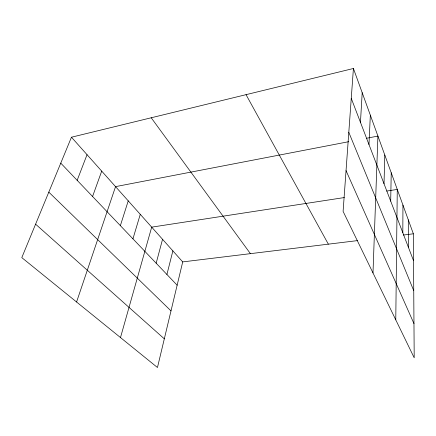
<?xml version="1.0" encoding="UTF-8"?>
<svg xmlns="http://www.w3.org/2000/svg" width="436" height="436" viewBox="0 0 436 436"><rect width="100%" height="100%" fill="white"/><g stroke="black" fill="none" stroke-linecap="round" stroke-linejoin="round"><path stroke-width="0.65" d="M402.82 232.759L402.951 205.1M395.774 319.866L397.272 189.431L386.683 191.055M390.694 201.154L391.228 172.77M384.018 183.752L384.792 155.02M372.993 272.947L377.919 136.076L366.66 138.245M368.976 144.534L370.338 115.169M360.458 122.342L362.196 92.699M353.416 68.49L343.099 211.395L414.2 357.809L413.361 233.805L353.416 68.49L71.455 137.215L21.8 257.622L157.461 367.51L182.711 261.905L71.455 137.215M166.917 274.473L172.874 250.88M156.17 263.202L162.546 239.31M120.489 337.562L151.695 227.145L344.342 197.557M132.942 238.835L140.272 214.343M120.363 225.646L128.239 200.86M76.578 301.995L115.545 186.63L348.778 141.689M92.568 196.489L101.708 171.119M77.161 180.33L87.037 154.676M182.711 261.905L357.596 240.601M403.316 235.031L413.361 233.805M35.594 224.175L164.318 338.832M48.81 192.129L170.999 310.89M60.768 163.129L177.141 285.204M151.216 117.775L250.422 253.659M246.04 94.661L328.346 244.165M346.042 170.618L413.971 323.616M348.805 132.337L413.748 290.676M351.258 98.356L413.546 260.712M408.309 219.869L408.341 247.152"/></g></svg>
